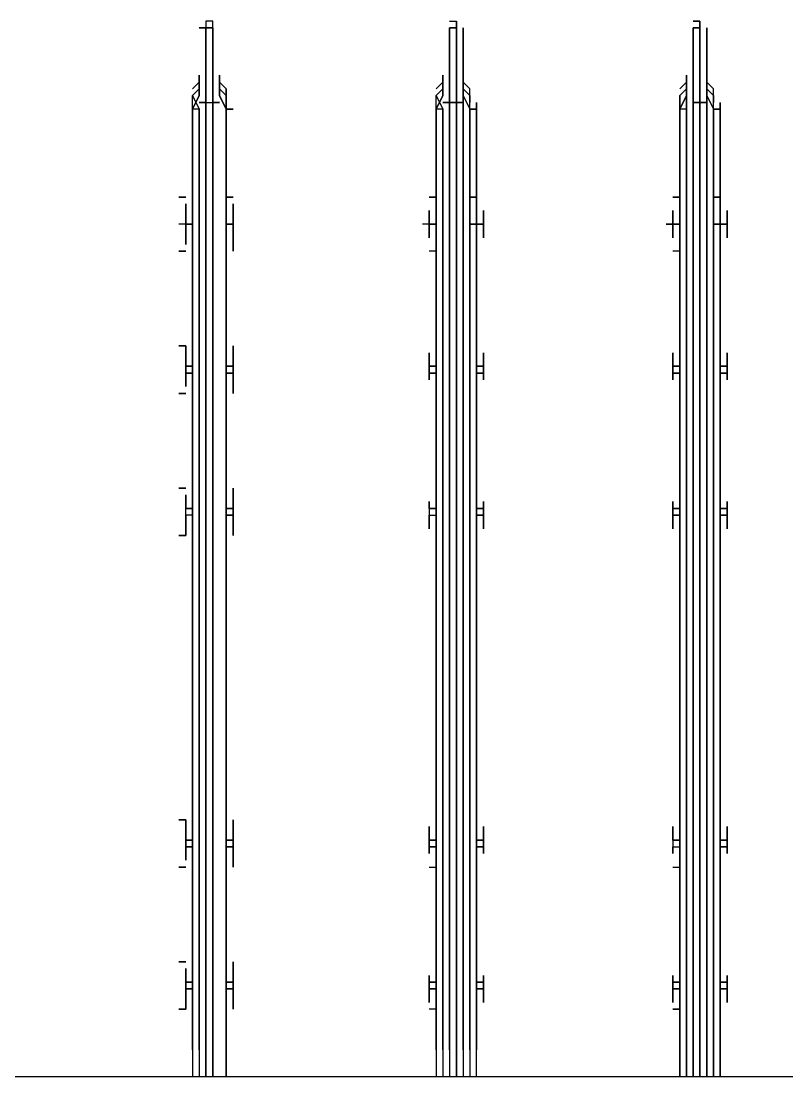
# Model space of a CAD drawing. Header units: metres. Extents: x 531759 to 532310, y 2675082 to 2675319.
# Drawn here: x 532026.7465 to 532026.903, y 2675225.2431 to 2675225.4589 of the extents above; entities that cross this region are included whole.
import ezdxf

# ---------------------------------------------------------------- set-up
doc = ezdxf.new("R2010")
doc.units = ezdxf.units.M
doc.header["$MEASUREMENT"] = 0
doc.layers.add('IDT', color=7, linetype='Continuous')

# ---------------------------------------------------------------- blocks, each defined once
blk = doc.blocks.new('IDT')
at = {"layer": 'IDT', "color": 0, "lineweight": 25}
for p, q in [((13.87591, 10.01575), (14.34065, 10.01575)), ((14.04189, 9.81796), (14.04189, 10.01575)), ((14.04189, 10.01575), (14.04189, 9.81796)), ((14.04189, 9.81796), (14.04189, 10.01575)), ((14.04327, 10.01575), (14.04327, 9.81796)), ((14.04327, 9.81796), (14.04327, 10.01575)), ((14.04327, 10.01575), (14.04327, 9.81796)), ((14.04465, 9.81658), (14.04465, 10.01575)), ((14.04465, 10.01575), (14.04465, 9.81658)), ((14.04465, 9.81658), (14.04465, 10.01575)), ((14.04604, 10.01575), (14.04604, 9.81658)), ((14.04604, 9.81658), (14.04604, 10.01575)), ((14.04604, 10.01575), (14.04604, 9.81658)), ((14.04604, 9.81658), (14.04604, 10.01575)), ((14.04604, 10.01575), (14.04604, 9.81658)), ((14.04604, 9.81658), (14.04604, 10.01575)), ((14.04742, 10.01575), (14.04742, 9.81658)), ((14.04742, 9.81658), (14.04742, 10.01575)), ((14.04742, 10.01575), (14.04742, 9.81658)), ((14.0488, 9.81796), (14.0488, 10.01575)), ((14.0488, 10.01575), (14.0488, 9.81796)), ((14.0488, 9.81796), (14.0488, 10.01575)), ((14.05018, 10.01575), (14.05018, 9.81796)), ((14.05018, 9.81796), (14.05018, 10.01575)), ((14.05018, 10.01575), (14.05018, 9.81796)), ((14.09168, 10.01575), (14.09168, 9.81796)), ((14.09306, 9.81796), (14.09306, 10.01575)), ((14.09445, 9.81658), (14.09445, 10.01575)), ((14.09583, 9.81658), (14.09583, 10.01575)), ((14.09583, 10.01575), (14.09583, 9.81658)), ((14.09721, 9.81658), (14.09721, 10.01575)), ((14.0986, 9.81796), (14.0986, 10.01575)), ((14.09998, 9.81796), (14.09998, 10.01575)), ((14.14286, 9.81796), (14.14286, 10.01575)), ((14.14286, 10.01575), (14.14286, 9.81796)), ((14.14562, 9.81658), (14.14562, 10.01575)), ((14.14562, 10.01575), (14.14562, 9.81658)), ((14.14701, 9.81658), (14.14701, 10.01575)), ((14.14701, 10.01575), (14.14701, 9.81658)), ((14.14839, 9.81796), (14.14839, 10.01575)), ((14.14977, 9.81796), (14.14977, 10.01575)), ((14.04189, 9.81796), (14.04189, 10.01022)), ((14.04327, 10.01022), (14.04327, 9.81796)), ((14.04465, 9.81658), (14.04465, 10.01022)), ((14.04604, 10.01022), (14.04604, 9.81658)), ((14.04604, 9.81658), (14.04604, 10.01022)), ((14.04742, 10.01022), (14.04742, 9.81658)), ((14.0488, 10.01022), (14.0488, 9.81796)), ((14.05018, 9.81796), (14.05018, 10.01022)), ((14.09168, 9.81796), (14.09168, 10.01022)), ((14.09306, 10.01022), (14.09306, 9.81796)), ((14.09445, 10.01022), (14.09445, 9.81658)), ((14.09583, 9.81658), (14.09583, 10.01022)), ((14.09583, 10.01022), (14.09583, 9.81658)), ((14.09721, 10.01022), (14.09721, 9.81658)), ((14.0986, 10.01022), (14.0986, 9.81796)), ((14.09998, 10.01022), (14.09998, 9.81796)), ((14.14286, 9.81796), (14.14286, 10.01022)), ((14.14286, 10.01022), (14.14286, 9.81796)), ((14.14562, 9.81658), (14.14562, 10.01022)), ((14.14562, 10.01022), (14.14562, 9.81658)), ((14.14701, 9.81658), (14.14701, 10.01022)), ((14.14701, 10.01022), (14.14701, 9.81658)), ((14.14839, 10.01022), (14.14839, 9.81796)), ((14.14977, 10.01022), (14.14977, 9.81796)), ((14.04189, 9.99777), (14.04189, 10.00192)), ((14.04189, 10.00192), (14.04189, 10.00054)), ((14.04189, 10.00054), (14.04189, 10.00192)), ((14.04189, 10.00192), (14.04189, 9.99777)), ((14.04189, 9.99639), (14.04189, 10.00192)), ((14.04189, 10.00192), (14.04189, 9.99777)), ((14.04189, 10.00054), (14.04189, 10.00192)), ((14.04189, 10.00192), (14.04189, 10.00054)), ((14.05018, 10.00192), (14.05018, 10.00054)), ((14.05018, 10.00054), (14.05018, 10.00192)), ((14.05018, 10.00192), (14.05018, 10.00054)), ((14.05018, 10.00054), (14.05018, 10.00192)), ((14.05018, 10.00192), (14.05018, 9.99777)), ((14.05018, 9.99777), (14.05018, 10.00192)), ((14.05018, 10.00192), (14.05157, 10.00192)), ((14.05157, 10.00192), (14.05018, 10.00192)), ((14.05018, 10.00192), (14.05018, 9.99777)), ((14.05018, 9.99639), (14.05018, 10.00192)), ((14.09168, 10.00054), (14.09168, 10.00192)), ((14.09168, 10.00192), (14.09168, 10.00054)), ((14.09168, 9.99777), (14.09168, 10.00192)), ((14.09168, 10.00192), (14.09168, 9.99639)), ((14.09998, 9.99777), (14.09998, 10.00192)), ((14.09998, 10.00192), (14.09998, 10.00054)), ((14.09998, 10.00054), (14.09998, 10.00192)), ((14.09998, 10.00192), (14.09998, 9.99777)), ((14.09998, 10.00192), (14.10136, 10.00192)), ((14.14147, 9.99777), (14.14147, 10.00192)), ((14.14147, 10.00192), (14.14147, 10.00054)), ((14.14147, 9.99777), (14.14147, 10.00192)), ((14.14147, 10.00192), (14.14147, 10.00054)), ((14.14977, 9.99777), (14.14977, 10.00192)), ((14.14977, 10.00192), (14.14977, 9.99777)), ((14.15115, 10.00054), (14.15115, 10.00192)), ((14.15115, 10.00192), (14.15254, 10.00192)), ((14.15254, 10.00192), (14.15115, 10.00192)), ((14.15115, 10.00192), (14.15115, 10.00054)), ((14.0405, 9.99777), (14.0405, 10.00054)), ((14.0405, 10.00054), (14.0405, 9.99777)), ((14.0405, 9.99777), (14.0405, 10.00054)), ((14.0405, 10.00054), (14.0405, 9.99777)), ((14.05157, 10.00054), (14.05157, 9.99777)), ((14.05157, 9.99777), (14.05157, 10.00054)), ((14.05157, 9.99777), (14.05157, 10.00054)), ((14.05157, 10.00054), (14.05157, 9.99777)), ((14.0903, 9.99777), (14.0903, 10.00054)), ((14.0903, 10.00054), (14.0903, 9.99777)), ((14.10136, 10.00054), (14.10136, 9.99777)), ((14.10136, 9.99777), (14.10136, 10.00054)), ((14.14147, 10.00054), (14.14147, 9.99777)), ((14.14147, 10.00054), (14.14147, 9.99777)), ((14.15115, 10.00054), (14.15115, 9.99777)), ((14.15115, 9.99777), (14.15115, 10.00054)), ((14.0405, 9.99639), (14.0405, 9.99777)), ((14.0405, 9.99777), (14.04189, 9.99777)), ((14.04189, 9.99777), (14.0405, 9.99777)), ((14.0405, 9.99777), (14.0405, 9.99639)), ((14.0405, 9.99639), (14.0405, 9.99777)), ((14.0405, 9.99777), (14.04189, 9.99777)), ((14.04189, 9.99777), (14.0405, 9.99777)), ((14.0405, 9.99777), (14.0405, 9.99639)), ((14.04189, 9.99777), (14.04189, 9.99639)), ((14.04189, 9.99639), (14.04189, 9.99777)), ((14.04189, 9.99777), (14.04189, 9.99639)), ((14.05018, 9.99639), (14.05018, 9.99777)), ((14.05018, 9.99777), (14.05018, 9.99639)), ((14.05018, 9.99639), (14.05018, 9.99777)), ((14.05018, 9.99777), (14.05157, 9.99777)), ((14.05018, 9.99777), (14.05157, 9.99777)), ((14.05157, 9.99777), (14.05018, 9.99777)), ((14.05018, 9.99777), (14.05157, 9.99777)), ((14.05157, 9.99777), (14.05157, 9.99639)), ((14.05157, 9.99777), (14.05157, 9.99639)), ((14.05157, 9.99639), (14.05157, 9.99777)), ((14.05157, 9.99777), (14.05157, 9.99639)), ((14.09168, 9.99777), (14.0903, 9.99777)), ((14.0903, 9.99777), (14.0903, 9.99639)), ((14.0903, 9.99639), (14.0903, 9.99777)), ((14.0903, 9.99777), (14.09168, 9.99777)), ((14.09168, 9.99639), (14.09168, 9.99777)), ((14.09998, 9.99777), (14.09998, 9.99639)), ((14.09998, 9.99639), (14.09998, 9.99777)), ((14.09998, 9.99777), (14.10136, 9.99777)), ((14.10136, 9.99777), (14.09998, 9.99777)), ((14.10136, 9.99777), (14.10136, 9.99639)), ((14.10136, 9.99639), (14.10136, 9.99777)), ((14.14147, 9.99777), (14.14147, 9.99639)), ((14.14147, 9.99639), (14.14147, 9.99777)), ((14.14147, 9.99777), (14.14286, 9.99777)), ((14.14147, 9.99777), (14.14147, 9.99639)), ((14.14147, 9.99639), (14.14147, 9.99777)), ((14.14147, 9.99777), (14.14286, 9.99777)), ((14.14286, 9.99777), (14.14147, 9.99777)), ((14.15115, 9.99777), (14.14977, 9.99777)), ((14.14977, 9.99777), (14.14977, 9.99639)), ((14.14977, 9.99639), (14.14977, 9.99777)), ((14.14977, 9.99777), (14.15115, 9.99777)), ((14.15115, 9.99639), (14.15115, 9.99777)), ((14.15115, 9.99777), (14.15115, 9.99639)), ((14.04189, 9.99639), (14.0405, 9.99639)), ((14.0405, 9.99639), (14.0405, 9.99501)), ((14.0405, 9.99501), (14.0405, 9.99639)), ((14.0405, 9.99639), (14.04189, 9.99639)), ((14.04189, 9.99639), (14.0405, 9.99639)), ((14.0405, 9.99639), (14.0405, 9.99501)), ((14.0405, 9.99501), (14.0405, 9.99639)), ((14.0405, 9.99639), (14.04189, 9.99639)), ((14.04189, 9.99639), (14.04189, 9.99224)), ((14.04189, 9.99224), (14.04189, 9.99639)), ((14.04189, 9.99639), (14.04189, 9.99224)), ((14.04189, 9.99224), (14.04189, 9.99639)), ((14.04189, 9.99362), (14.04189, 9.99501)), ((14.04189, 9.99501), (14.04189, 9.99362)), ((14.04189, 9.99362), (14.04189, 9.99501)), ((14.04189, 9.99501), (14.04189, 9.99362)), ((14.05018, 9.99639), (14.05157, 9.99639)), ((14.05157, 9.99639), (14.05018, 9.99639)), ((14.05157, 9.99639), (14.05018, 9.99639)), ((14.05018, 9.99639), (14.05157, 9.99639)), ((14.05157, 9.99639), (14.05018, 9.99639)), ((14.05018, 9.99639), (14.05157, 9.99639)), ((14.05157, 9.99639), (14.05018, 9.99639)), ((14.05018, 9.99639), (14.05018, 9.99224)), ((14.05018, 9.99224), (14.05018, 9.99639)), ((14.05018, 9.99639), (14.05018, 9.99224)), ((14.05018, 9.99224), (14.05018, 9.99639)), ((14.05018, 9.99501), (14.05018, 9.99362)), ((14.05018, 9.99362), (14.05018, 9.99501)), ((14.05018, 9.99501), (14.05018, 9.99362)), ((14.05018, 9.99362), (14.05018, 9.99501)), ((14.05157, 9.99639), (14.05157, 9.99501)), ((14.05157, 9.99501), (14.05157, 9.99639)), ((14.05157, 9.99639), (14.05157, 9.99501)), ((14.05157, 9.99501), (14.05157, 9.99639)), ((14.09168, 9.99639), (14.0903, 9.99639)), ((14.0903, 9.99639), (14.0903, 9.99501)), ((14.0903, 9.99501), (14.0903, 9.99639)), ((14.0903, 9.99639), (14.09168, 9.99639)), ((14.09168, 9.99639), (14.09168, 9.99224)), ((14.09168, 9.99224), (14.09168, 9.99639)), ((14.09168, 9.99362), (14.09168, 9.99501)), ((14.09168, 9.99501), (14.09168, 9.99362)), ((14.09998, 9.99639), (14.09998, 9.99224)), ((14.09998, 9.99224), (14.09998, 9.99639)), ((14.10136, 9.99639), (14.09998, 9.99639)), ((14.09998, 9.99639), (14.10136, 9.99639)), ((14.09998, 9.99639), (14.10136, 9.99639)), ((14.09998, 9.99501), (14.09998, 9.99362)), ((14.09998, 9.99362), (14.09998, 9.99501)), ((14.10136, 9.99639), (14.10136, 9.99501)), ((14.10136, 9.99501), (14.10136, 9.99639)), ((14.14286, 9.99639), (14.14147, 9.99639)), ((14.14147, 9.99639), (14.14147, 9.99224)), ((14.14147, 9.99224), (14.14147, 9.99639)), ((14.14147, 9.99639), (14.14286, 9.99639)), ((14.14147, 9.99639), (14.14147, 9.99501)), ((14.14147, 9.99501), (14.14147, 9.99639)), ((14.14147, 9.99501), (14.14147, 9.99362)), ((14.14147, 9.99362), (14.14147, 9.99501)), ((14.15115, 9.99639), (14.14977, 9.99639)), ((14.14977, 9.99639), (14.15115, 9.99639)), ((14.14977, 9.99639), (14.14977, 9.99224)), ((14.14977, 9.99224), (14.14977, 9.99639)), ((14.14977, 9.99639), (14.15115, 9.99639)), ((14.15115, 9.99639), (14.15115, 9.99501)), ((14.15115, 9.99501), (14.15115, 9.99639)), ((14.15115, 9.99501), (14.15115, 9.99362)), ((14.15115, 9.99362), (14.15115, 9.99501)), ((14.15254, 9.99224), (14.15115, 9.99224)), ((14.15115, 9.99224), (14.15254, 9.99224)), ((14.04189, 9.96873), (14.04189, 9.97288)), ((14.04189, 9.97288), (14.04189, 9.96873)), ((14.04189, 9.96873), (14.04189, 9.97288)), ((14.04189, 9.97288), (14.04189, 9.96873)), ((14.04189, 9.97011), (14.04189, 9.97149)), ((14.04189, 9.97149), (14.04189, 9.97011)), ((14.04189, 9.97011), (14.04189, 9.97149)), ((14.04189, 9.97149), (14.04189, 9.97011)), ((14.05157, 9.97288), (14.05018, 9.97288)), ((14.05018, 9.97288), (14.05018, 9.96873)), ((14.05018, 9.96873), (14.05018, 9.97288)), ((14.05018, 9.97288), (14.05018, 9.96873)), ((14.05018, 9.96873), (14.05018, 9.97288)), ((14.05018, 9.97149), (14.05018, 9.97011)), ((14.05018, 9.97011), (14.05018, 9.97149)), ((14.05018, 9.97149), (14.05018, 9.97011)), ((14.05018, 9.97011), (14.05018, 9.97149)), ((14.09168, 9.97288), (14.09168, 9.96873)), ((14.09168, 9.96873), (14.09168, 9.97288)), ((14.09168, 9.97011), (14.09168, 9.97149)), ((14.09168, 9.97149), (14.09168, 9.97011)), ((14.10136, 9.97288), (14.09998, 9.97288)), ((14.09998, 9.97288), (14.09998, 9.96873)), ((14.09998, 9.96873), (14.09998, 9.97288)), ((14.09998, 9.97149), (14.09998, 9.97011)), ((14.09998, 9.97011), (14.09998, 9.97149)), ((14.14147, 9.97288), (14.14147, 9.96873)), ((14.14147, 9.96873), (14.14147, 9.97288)), ((14.14147, 9.97011), (14.14147, 9.97149)), ((14.14147, 9.97149), (14.14147, 9.97011)), ((14.14977, 9.96873), (14.14977, 9.97288)), ((14.14977, 9.97288), (14.14977, 9.96873)), ((14.15254, 9.97288), (14.15115, 9.97288)), ((14.15115, 9.97288), (14.15254, 9.97288)), ((14.15115, 9.97011), (14.15115, 9.97149)), ((14.15115, 9.97149), (14.15115, 9.97011)), ((14.0405, 9.97011), (14.0405, 9.96873)), ((14.0405, 9.96873), (14.0405, 9.97011)), ((14.0405, 9.97011), (14.0405, 9.96873)), ((14.0405, 9.96873), (14.0405, 9.97011)), ((14.04189, 9.96873), (14.0405, 9.96873)), ((14.0405, 9.96873), (14.0405, 9.96734)), ((14.0405, 9.96734), (14.0405, 9.96873)), ((14.0405, 9.96873), (14.04189, 9.96873)), ((14.04189, 9.96873), (14.0405, 9.96873)), ((14.0405, 9.96873), (14.0405, 9.96734)), ((14.0405, 9.96734), (14.0405, 9.96873)), ((14.0405, 9.96873), (14.04189, 9.96873)), ((14.04189, 9.96734), (14.04189, 9.96873)), ((14.04189, 9.96873), (14.04189, 9.96734)), ((14.04189, 9.96873), (14.04189, 9.96734)), ((14.04189, 9.96734), (14.04189, 9.96873)), ((14.05018, 9.96873), (14.05018, 9.96734)), ((14.05157, 9.96873), (14.05018, 9.96873)), ((14.05018, 9.96873), (14.05018, 9.96734)), ((14.05157, 9.96873), (14.05018, 9.96873)), ((14.05018, 9.96873), (14.05018, 9.96734)), ((14.05157, 9.96873), (14.05018, 9.96873)), ((14.05157, 9.96873), (14.05018, 9.96873)), ((14.05018, 9.96873), (14.05018, 9.96734)), ((14.05157, 9.97011), (14.05157, 9.96873)), ((14.05157, 9.96873), (14.05157, 9.97011)), ((14.05157, 9.97011), (14.05157, 9.96873)), ((14.05157, 9.96873), (14.05157, 9.97011)), ((14.05157, 9.96734), (14.05157, 9.96873)), ((14.05157, 9.96734), (14.05157, 9.96873)), ((14.05157, 9.96734), (14.05157, 9.96873)), ((14.05157, 9.96734), (14.05157, 9.96873)), ((14.0903, 9.97011), (14.0903, 9.96873)), ((14.0903, 9.96873), (14.0903, 9.97011)), ((14.09168, 9.96873), (14.0903, 9.96873)), ((14.0903, 9.96873), (14.0903, 9.96734)), ((14.0903, 9.96734), (14.0903, 9.96873)), ((14.0903, 9.96873), (14.09168, 9.96873)), ((14.09168, 9.96734), (14.09168, 9.96873)), ((14.09168, 9.96873), (14.09168, 9.96734)), ((14.09998, 9.96873), (14.09998, 9.96734)), ((14.10136, 9.96873), (14.09998, 9.96873)), ((14.09998, 9.96734), (14.09998, 9.96873)), ((14.09998, 9.96873), (14.10136, 9.96873)), ((14.10136, 9.97011), (14.10136, 9.96873)), ((14.10136, 9.96873), (14.10136, 9.97011)), ((14.10136, 9.96734), (14.10136, 9.96873)), ((14.10136, 9.96873), (14.10136, 9.96734)), ((14.14147, 9.97011), (14.14147, 9.96873)), ((14.14147, 9.96734), (14.14147, 9.97011)), ((14.14147, 9.96873), (14.14147, 9.96734)), ((14.14147, 9.96873), (14.14147, 9.96734)), ((14.14147, 9.96734), (14.14147, 9.96873)), ((14.14147, 9.96873), (14.14286, 9.96873)), ((14.14286, 9.96873), (14.14147, 9.96873)), ((14.14977, 9.96734), (14.14977, 9.96873)), ((14.14977, 9.96873), (14.14977, 9.96734)), ((14.15115, 9.96873), (14.14977, 9.96873)), ((14.14977, 9.96873), (14.15115, 9.96873)), ((14.15115, 9.97011), (14.15115, 9.96873)), ((14.15115, 9.96873), (14.15115, 9.97011)), ((14.15115, 9.96734), (14.15115, 9.96873)), ((14.15115, 9.96873), (14.15115, 9.96734)), ((14.04189, 9.96734), (14.0405, 9.96734)), ((14.0405, 9.96734), (14.0405, 9.96458)), ((14.0405, 9.96458), (14.0405, 9.96734)), ((14.0405, 9.96734), (14.04189, 9.96734)), ((14.04189, 9.96734), (14.0405, 9.96734)), ((14.0405, 9.96734), (14.0405, 9.96458)), ((14.0405, 9.96458), (14.0405, 9.96734)), ((14.0405, 9.96734), (14.04189, 9.96734)), ((14.04189, 9.96319), (14.04189, 9.96734)), ((14.04189, 9.96734), (14.04189, 9.96319)), ((14.04189, 9.96734), (14.04189, 9.96319)), ((14.04189, 9.96319), (14.04189, 9.96734)), ((14.05018, 9.96319), (14.05018, 9.96734)), ((14.05018, 9.96734), (14.05157, 9.96734)), ((14.05157, 9.96734), (14.05018, 9.96734)), ((14.05018, 9.96734), (14.05018, 9.96319)), ((14.05018, 9.96734), (14.05157, 9.96734)), ((14.05018, 9.96734), (14.05157, 9.96734)), ((14.05018, 9.96734), (14.05018, 9.96319)), ((14.05018, 9.96319), (14.05018, 9.96734)), ((14.05018, 9.96734), (14.05157, 9.96734)), ((14.05018, 9.96734), (14.05157, 9.96734)), ((14.05157, 9.96734), (14.05018, 9.96734)), ((14.05157, 9.96734), (14.05157, 9.96458)), ((14.05157, 9.96458), (14.05157, 9.96734)), ((14.05157, 9.96734), (14.05157, 9.96458)), ((14.05157, 9.96458), (14.05157, 9.96734)), ((14.09168, 9.96734), (14.0903, 9.96734)), ((14.0903, 9.96734), (14.0903, 9.96458)), ((14.0903, 9.96458), (14.0903, 9.96734)), ((14.0903, 9.96734), (14.09168, 9.96734)), ((14.09168, 9.96734), (14.09168, 9.96319)), ((14.09168, 9.96319), (14.09168, 9.96734)), ((14.09998, 9.96319), (14.09998, 9.96734)), ((14.09998, 9.96734), (14.10136, 9.96734)), ((14.10136, 9.96734), (14.09998, 9.96734)), ((14.09998, 9.96734), (14.09998, 9.96319)), ((14.09998, 9.96734), (14.10136, 9.96734)), ((14.10136, 9.96734), (14.10136, 9.96458)), ((14.10136, 9.96458), (14.10136, 9.96734)), ((14.14147, 9.96734), (14.14147, 9.96458)), ((14.14147, 9.96319), (14.14147, 9.96734)), ((14.14147, 9.96734), (14.14286, 9.96734)), ((14.14286, 9.96734), (14.14147, 9.96734)), ((14.14147, 9.96734), (14.14147, 9.96319)), ((14.14147, 9.96458), (14.14147, 9.96734)), ((14.14977, 9.96734), (14.15115, 9.96734)), ((14.15115, 9.96734), (14.14977, 9.96734)), ((14.14977, 9.96734), (14.14977, 9.96319)), ((14.14977, 9.96319), (14.14977, 9.96734)), ((14.14977, 9.96734), (14.15115, 9.96734)), ((14.15115, 9.96734), (14.15115, 9.96458)), ((14.15115, 9.96458), (14.15115, 9.96734)), ((14.04189, 9.96319), (14.04189, 9.96458)), ((14.04189, 9.96458), (14.04189, 9.96319)), ((14.04189, 9.96319), (14.04189, 9.96458)), ((14.04189, 9.96458), (14.04189, 9.96319)), ((14.05018, 9.96319), (14.05018, 9.96458)), ((14.05018, 9.96458), (14.05018, 9.96319)), ((14.05018, 9.96458), (14.05018, 9.96319)), ((14.05018, 9.96319), (14.05018, 9.96458)), ((14.09168, 9.96319), (14.09168, 9.96458)), ((14.09168, 9.96458), (14.09168, 9.96319)), ((14.09998, 9.96319), (14.09998, 9.96458)), ((14.09998, 9.96458), (14.09998, 9.96319)), ((14.14147, 9.96458), (14.14147, 9.96319)), ((14.14147, 9.96319), (14.14147, 9.96458)), ((14.15115, 9.96458), (14.15115, 9.96319)), ((14.15115, 9.96319), (14.15115, 9.96458)), ((14.15115, 9.96319), (14.15254, 9.96319)), ((14.15254, 9.96319), (14.15115, 9.96319)), ((14.04189, 9.9051), (14.04189, 9.90095)), ((14.04189, 9.89957), (14.04189, 9.9051)), ((14.04189, 9.9051), (14.04189, 9.90095)), ((14.04189, 9.90095), (14.04189, 9.9051)), ((14.04189, 9.9051), (14.04189, 9.90372)), ((14.04189, 9.90372), (14.04189, 9.9051)), ((14.04189, 9.9051), (14.04189, 9.90372)), ((14.04189, 9.90372), (14.04189, 9.9051)), ((14.05018, 9.9051), (14.05018, 9.90372)), ((14.05018, 9.90372), (14.05018, 9.9051)), ((14.05018, 9.9051), (14.05018, 9.90095)), ((14.05018, 9.90095), (14.05018, 9.9051)), ((14.05018, 9.89957), (14.05018, 9.9051)), ((14.05018, 9.9051), (14.05018, 9.90372)), ((14.05018, 9.90372), (14.05018, 9.9051)), ((14.05018, 9.9051), (14.05018, 9.90095)), ((14.09168, 9.90372), (14.09168, 9.9051)), ((14.09168, 9.9051), (14.09168, 9.90372)), ((14.09168, 9.90095), (14.09168, 9.9051)), ((14.09168, 9.9051), (14.09168, 9.90095)), ((14.09998, 9.9051), (14.09998, 9.90372)), ((14.09998, 9.90372), (14.09998, 9.9051)), ((14.09998, 9.90095), (14.09998, 9.9051)), ((14.09998, 9.9051), (14.09998, 9.89957)), ((14.14147, 9.90095), (14.14147, 9.9051)), ((14.14147, 9.9051), (14.14147, 9.90095)), ((14.14147, 9.90372), (14.14147, 9.9051)), ((14.14147, 9.9051), (14.14147, 9.90372)), ((14.14977, 9.89957), (14.14977, 9.9051)), ((14.14977, 9.9051), (14.14977, 9.90095)), ((14.15115, 9.90372), (14.15115, 9.9051)), ((14.15115, 9.9051), (14.15254, 9.9051)), ((14.15254, 9.9051), (14.15115, 9.9051)), ((14.15115, 9.9051), (14.15115, 9.90372)), ((14.0405, 9.90372), (14.0405, 9.90095)), ((14.0405, 9.90095), (14.0405, 9.90372)), ((14.0405, 9.90372), (14.0405, 9.90095)), ((14.0405, 9.90095), (14.0405, 9.90372)), ((14.05157, 9.90095), (14.05157, 9.90372)), ((14.05157, 9.90372), (14.05157, 9.90095)), ((14.05157, 9.90095), (14.05157, 9.90372)), ((14.05157, 9.90372), (14.05157, 9.90095)), ((14.0903, 9.90372), (14.0903, 9.90095)), ((14.0903, 9.90095), (14.0903, 9.90372)), ((14.10136, 9.90095), (14.10136, 9.90372)), ((14.10136, 9.90372), (14.10136, 9.90095)), ((14.14147, 9.90095), (14.14147, 9.90372)), ((14.14147, 9.90372), (14.14147, 9.89957)), ((14.15115, 9.90095), (14.15115, 9.90372)), ((14.15115, 9.90372), (14.15115, 9.90095)), ((14.04189, 9.90095), (14.0405, 9.90095)), ((14.0405, 9.90095), (14.0405, 9.89957)), ((14.0405, 9.89957), (14.0405, 9.90095)), ((14.0405, 9.90095), (14.04189, 9.90095)), ((14.0405, 9.89957), (14.0405, 9.90095)), ((14.0405, 9.90095), (14.04189, 9.90095)), ((14.0405, 9.89957), (14.0405, 9.90095)), ((14.0405, 9.90095), (14.04189, 9.90095)), ((14.04189, 9.90095), (14.04189, 9.89957)), ((14.04189, 9.90095), (14.04189, 9.89542)), ((14.04189, 9.89542), (14.04189, 9.90095)), ((14.05018, 9.90095), (14.05018, 9.89957)), ((14.05018, 9.89957), (14.05018, 9.90095)), ((14.05018, 9.90095), (14.05157, 9.90095)), ((14.05018, 9.90095), (14.05018, 9.89957)), ((14.05157, 9.90095), (14.05018, 9.90095)), ((14.05018, 9.90095), (14.05157, 9.90095)), ((14.05157, 9.90095), (14.05018, 9.90095)), ((14.05157, 9.90095), (14.05157, 9.89957)), ((14.05157, 9.89957), (14.05157, 9.90095)), ((14.05157, 9.90095), (14.05157, 9.89957)), ((14.05157, 9.89957), (14.05157, 9.90095)), ((14.09168, 9.90095), (14.0903, 9.90095)), ((14.0903, 9.90095), (14.0903, 9.89957)), ((14.0903, 9.89957), (14.0903, 9.90095)), ((14.0903, 9.90095), (14.09168, 9.90095)), ((14.09168, 9.89957), (14.09168, 9.90095)), ((14.09168, 9.90095), (14.09168, 9.89542)), ((14.10136, 9.90095), (14.09998, 9.90095)), ((14.09998, 9.90095), (14.09998, 9.89957)), ((14.10136, 9.90095), (14.09998, 9.90095)), ((14.10136, 9.89957), (14.10136, 9.90095)), ((14.10136, 9.89957), (14.10136, 9.90095)), ((14.14147, 9.89957), (14.14147, 9.90095)), ((14.14147, 9.90095), (14.14286, 9.90095)), ((14.14286, 9.90095), (14.14147, 9.90095)), ((14.14147, 9.90095), (14.14147, 9.89957)), ((14.14147, 9.89957), (14.14147, 9.90095)), ((14.14977, 9.90095), (14.15115, 9.90095)), ((14.14977, 9.90095), (14.15115, 9.90095)), ((14.14977, 9.89957), (14.14977, 9.90095)), ((14.15115, 9.90095), (14.15115, 9.89957)), ((14.15115, 9.90095), (14.15115, 9.89957)), ((14.04189, 9.89957), (14.0405, 9.89957)), ((14.0405, 9.89957), (14.0405, 9.89819)), ((14.0405, 9.89819), (14.0405, 9.89957)), ((14.0405, 9.89957), (14.04189, 9.89957)), ((14.04189, 9.89957), (14.0405, 9.89957)), ((14.0405, 9.89957), (14.0405, 9.89819)), ((14.0405, 9.89819), (14.0405, 9.89957)), ((14.0405, 9.89957), (14.04189, 9.89957)), ((14.04189, 9.89957), (14.04189, 9.89542)), ((14.04189, 9.89542), (14.04189, 9.89957)), ((14.04189, 9.8968), (14.04189, 9.89819)), ((14.04189, 9.89819), (14.04189, 9.8968)), ((14.04189, 9.8968), (14.04189, 9.89819)), ((14.04189, 9.89819), (14.04189, 9.8968)), ((14.05018, 9.89957), (14.05157, 9.89957)), ((14.05157, 9.89957), (14.05018, 9.89957)), ((14.05018, 9.89957), (14.05018, 9.89542)), ((14.05018, 9.89542), (14.05018, 9.89957)), ((14.05018, 9.89957), (14.05018, 9.89542)), ((14.05018, 9.89542), (14.05018, 9.89957)), ((14.05157, 9.89957), (14.05018, 9.89957)), ((14.05157, 9.89957), (14.05018, 9.89957)), ((14.05018, 9.89957), (14.05157, 9.89957)), ((14.05157, 9.89957), (14.05018, 9.89957)), ((14.05018, 9.89957), (14.05157, 9.89957)), ((14.05018, 9.89819), (14.05018, 9.8968)), ((14.05018, 9.8968), (14.05018, 9.89819)), ((14.05018, 9.89819), (14.05018, 9.8968)), ((14.05018, 9.8968), (14.05018, 9.89819)), ((14.05157, 9.89957), (14.05157, 9.89819)), ((14.05157, 9.89819), (14.05157, 9.89957)), ((14.05157, 9.89957), (14.05157, 9.89819)), ((14.05157, 9.89819), (14.05157, 9.89957)), ((14.09168, 9.89957), (14.0903, 9.89957)), ((14.0903, 9.89957), (14.0903, 9.89819)), ((14.0903, 9.89819), (14.0903, 9.89957)), ((14.0903, 9.89957), (14.09168, 9.89957)), ((14.09168, 9.89542), (14.09168, 9.89957)), ((14.09168, 9.8968), (14.09168, 9.89819)), ((14.09168, 9.89819), (14.09168, 9.8968)), ((14.10136, 9.89957), (14.09998, 9.89957)), ((14.09998, 9.89957), (14.09998, 9.89542)), ((14.09998, 9.89542), (14.09998, 9.89957)), ((14.09998, 9.89957), (14.10136, 9.89957)), ((14.09998, 9.89957), (14.10136, 9.89957)), ((14.09998, 9.89957), (14.10136, 9.89957)), ((14.09998, 9.89819), (14.09998, 9.8968)), ((14.09998, 9.8968), (14.09998, 9.89819)), ((14.10136, 9.89957), (14.10136, 9.89819)), ((14.10136, 9.89819), (14.10136, 9.89957)), ((14.14286, 9.89957), (14.14147, 9.89957)), ((14.14147, 9.89957), (14.14147, 9.89542)), ((14.14147, 9.89542), (14.14147, 9.89957)), ((14.14147, 9.89957), (14.14286, 9.89957)), ((14.14147, 9.89957), (14.14147, 9.89819)), ((14.14147, 9.89819), (14.14147, 9.89957)), ((14.14147, 9.89819), (14.14147, 9.8968)), ((14.14147, 9.8968), (14.14147, 9.89819)), ((14.15115, 9.89957), (14.14977, 9.89957)), ((14.14977, 9.89957), (14.14977, 9.89542)), ((14.14977, 9.89542), (14.14977, 9.89957)), ((14.14977, 9.89957), (14.15115, 9.89957)), ((14.15115, 9.89957), (14.14977, 9.89957)), ((14.15115, 9.89957), (14.14977, 9.89957)), ((14.15115, 9.89819), (14.15115, 9.89957)), ((14.15115, 9.89957), (14.15115, 9.89819)), ((14.15115, 9.89819), (14.15115, 9.8968)), ((14.15115, 9.8968), (14.15115, 9.89819)), ((14.15254, 9.89542), (14.15115, 9.89542)), ((14.15115, 9.89542), (14.15254, 9.89542)), ((14.04189, 9.87052), (14.04189, 9.87606)), ((14.04189, 9.87191), (14.04189, 9.87606)), ((14.04189, 9.87191), (14.04189, 9.87606)), ((14.04189, 9.87191), (14.04189, 9.87606)), ((14.05018, 9.87191), (14.05018, 9.87606)), ((14.05018, 9.87606), (14.05018, 9.87052)), ((14.05018, 9.87606), (14.05018, 9.87191)), ((14.05018, 9.87191), (14.05018, 9.87606)), ((14.09168, 9.87606), (14.09168, 9.87191)), ((14.09168, 9.87052), (14.09168, 9.87606)), ((14.09998, 9.87191), (14.09998, 9.87606)), ((14.09998, 9.87606), (14.09998, 9.87052)), ((14.14147, 9.87191), (14.14147, 9.87606)), ((14.14147, 9.87606), (14.14147, 9.87191)), ((14.14977, 9.87052), (14.14977, 9.87606)), ((14.14977, 9.87606), (14.14977, 9.87191)), ((14.15254, 9.87606), (14.15115, 9.87606)), ((14.15115, 9.87606), (14.15254, 9.87606)), ((14.04189, 9.87329), (14.04189, 9.87467)), ((14.04189, 9.87467), (14.04189, 9.87329)), ((14.04189, 9.87329), (14.04189, 9.87467)), ((14.04189, 9.87467), (14.04189, 9.87329)), ((14.05018, 9.87467), (14.05018, 9.87329)), ((14.05018, 9.87329), (14.05018, 9.87467)), ((14.05018, 9.87467), (14.05018, 9.87329)), ((14.05018, 9.87329), (14.05018, 9.87467)), ((14.09168, 9.87329), (14.09168, 9.87467)), ((14.09168, 9.87467), (14.09168, 9.87329)), ((14.09998, 9.87467), (14.09998, 9.87329)), ((14.09998, 9.87329), (14.09998, 9.87467)), ((14.14147, 9.87329), (14.14147, 9.87467)), ((14.14147, 9.87467), (14.14147, 9.87329)), ((14.15115, 9.87329), (14.15115, 9.87467)), ((14.15115, 9.87467), (14.15115, 9.87329)), ((14.0405, 9.87191), (14.0405, 9.87329)), ((14.0405, 9.87191), (14.0405, 9.87329)), ((14.0405, 9.87329), (14.0405, 9.87191)), ((14.0405, 9.87191), (14.0405, 9.87329)), ((14.04189, 9.87191), (14.0405, 9.87191)), ((14.0405, 9.87191), (14.04189, 9.87191)), ((14.04189, 9.87191), (14.0405, 9.87191)), ((14.0405, 9.87191), (14.0405, 9.87052)), ((14.0405, 9.87052), (14.0405, 9.87191)), ((14.0405, 9.87191), (14.0405, 9.87052)), ((14.0405, 9.87052), (14.0405, 9.87191)), ((14.04189, 9.87191), (14.0405, 9.87191)), ((14.04189, 9.87191), (14.04189, 9.87052)), ((14.04189, 9.87052), (14.04189, 9.87191)), ((14.04189, 9.87052), (14.04189, 9.87191)), ((14.05018, 9.87052), (14.05018, 9.87191)), ((14.05018, 9.87052), (14.05018, 9.87191)), ((14.05018, 9.87191), (14.05157, 9.87191)), ((14.05157, 9.87191), (14.05018, 9.87191)), ((14.05018, 9.87191), (14.05157, 9.87191)), ((14.05157, 9.87191), (14.05018, 9.87191)), ((14.05018, 9.87191), (14.05018, 9.87052)), ((14.05157, 9.87191), (14.05157, 9.87329)), ((14.05157, 9.87329), (14.05157, 9.87191)), ((14.05157, 9.87191), (14.05157, 9.87329)), ((14.05157, 9.87329), (14.05157, 9.87191)), ((14.05157, 9.87052), (14.05157, 9.87191)), ((14.05157, 9.87191), (14.05157, 9.87052)), ((14.05157, 9.87191), (14.05157, 9.87052)), ((14.05157, 9.87052), (14.05157, 9.87191)), ((14.0903, 9.87191), (14.0903, 9.87329)), ((14.0903, 9.87329), (14.0903, 9.87191)), ((14.09168, 9.87191), (14.0903, 9.87191)), ((14.0903, 9.87191), (14.0903, 9.87052)), ((14.0903, 9.87052), (14.0903, 9.87191)), ((14.0903, 9.87191), (14.09168, 9.87191)), ((14.09168, 9.87191), (14.09168, 9.87052)), ((14.10136, 9.87191), (14.09998, 9.87191)), ((14.09998, 9.87052), (14.09998, 9.87191)), ((14.09998, 9.87191), (14.10136, 9.87191)), ((14.10136, 9.87191), (14.10136, 9.87329)), ((14.10136, 9.87329), (14.10136, 9.87191)), ((14.10136, 9.87052), (14.10136, 9.87191)), ((14.10136, 9.87191), (14.10136, 9.87052)), ((14.14147, 9.87329), (14.14147, 9.87191)), ((14.14147, 9.87191), (14.14147, 9.87329)), ((14.14147, 9.87191), (14.14147, 9.87052)), ((14.14147, 9.87052), (14.14147, 9.87191)), ((14.14147, 9.87191), (14.14286, 9.87191)), ((14.14286, 9.87191), (14.14147, 9.87191)), ((14.14147, 9.87191), (14.14147, 9.87052)), ((14.14147, 9.87052), (14.14147, 9.87191)), ((14.14147, 9.87191), (14.14286, 9.87191)), ((14.14286, 9.87191), (14.14147, 9.87191)), ((14.15115, 9.87191), (14.14977, 9.87191)), ((14.14977, 9.87191), (14.15115, 9.87191)), ((14.14977, 9.87191), (14.14977, 9.87052)), ((14.15115, 9.87191), (14.15115, 9.87329)), ((14.15115, 9.87329), (14.15115, 9.87191)), ((14.15115, 9.87052), (14.15115, 9.87191)), ((14.15115, 9.87191), (14.15115, 9.87052)), ((14.04189, 9.87052), (14.0405, 9.87052)), ((14.0405, 9.87052), (14.0405, 9.86776)), ((14.0405, 9.86776), (14.0405, 9.87052)), ((14.0405, 9.87052), (14.04189, 9.87052)), ((14.04189, 9.87052), (14.0405, 9.87052)), ((14.0405, 9.87052), (14.0405, 9.86776)), ((14.0405, 9.86776), (14.0405, 9.87052)), ((14.0405, 9.87052), (14.04189, 9.87052)), ((14.04189, 9.87052), (14.04189, 9.86637)), ((14.04189, 9.86637), (14.04189, 9.87052)), ((14.04189, 9.86637), (14.04189, 9.87052)), ((14.04189, 9.86637), (14.04189, 9.87052)), ((14.05157, 9.87052), (14.05018, 9.87052)), ((14.05018, 9.87052), (14.05018, 9.86637)), ((14.05018, 9.86637), (14.05018, 9.87052)), ((14.05018, 9.87052), (14.05157, 9.87052)), ((14.05157, 9.87052), (14.05018, 9.87052)), ((14.05157, 9.87052), (14.05018, 9.87052)), ((14.05157, 9.87052), (14.05018, 9.87052)), ((14.05018, 9.87052), (14.05157, 9.87052)), ((14.05018, 9.87052), (14.05018, 9.86637)), ((14.05018, 9.86637), (14.05018, 9.87052)), ((14.05018, 9.87052), (14.05157, 9.87052)), ((14.05157, 9.87052), (14.05157, 9.86776)), ((14.05157, 9.86776), (14.05157, 9.87052)), ((14.05157, 9.87052), (14.05157, 9.86776)), ((14.05157, 9.86776), (14.05157, 9.87052)), ((14.09168, 9.87052), (14.0903, 9.87052)), ((14.0903, 9.87052), (14.0903, 9.86776)), ((14.0903, 9.86776), (14.0903, 9.87052)), ((14.0903, 9.87052), (14.09168, 9.87052)), ((14.09168, 9.87052), (14.09168, 9.86637)), ((14.09168, 9.86637), (14.09168, 9.87052)), ((14.09998, 9.87052), (14.10136, 9.87052)), ((14.10136, 9.87052), (14.09998, 9.87052)), ((14.09998, 9.87052), (14.10136, 9.87052)), ((14.09998, 9.87052), (14.09998, 9.86637)), ((14.09998, 9.86637), (14.09998, 9.87052)), ((14.10136, 9.87052), (14.10136, 9.86776)), ((14.10136, 9.86776), (14.10136, 9.87052)), ((14.14147, 9.86637), (14.14147, 9.87052)), ((14.14147, 9.87052), (14.14286, 9.87052)), ((14.14286, 9.87052), (14.14147, 9.87052)), ((14.14147, 9.87052), (14.14147, 9.86637)), ((14.14147, 9.87052), (14.14147, 9.86776)), ((14.14147, 9.86776), (14.14147, 9.87052)), ((14.15115, 9.87052), (14.14977, 9.87052)), ((14.14977, 9.87052), (14.15115, 9.87052)), ((14.15115, 9.87052), (14.14977, 9.87052)), ((14.14977, 9.87052), (14.14977, 9.86637)), ((14.14977, 9.86637), (14.14977, 9.87052)), ((14.15115, 9.87052), (14.15115, 9.86776)), ((14.15115, 9.86776), (14.15115, 9.87052)), ((14.04189, 9.86637), (14.04189, 9.86776)), ((14.04189, 9.86776), (14.04189, 9.86637)), ((14.04189, 9.86776), (14.04189, 9.86637)), ((14.04189, 9.86776), (14.04189, 9.86637)), ((14.05018, 9.86637), (14.05018, 9.86776)), ((14.05018, 9.86776), (14.05018, 9.86637)), ((14.05018, 9.86637), (14.05018, 9.86776)), ((14.05018, 9.86776), (14.05018, 9.86637)), ((14.09168, 9.86637), (14.09168, 9.86776)), ((14.09168, 9.86776), (14.09168, 9.86637)), ((14.09998, 9.86637), (14.09998, 9.86776)), ((14.09998, 9.86776), (14.09998, 9.86637)), ((14.14147, 9.86637), (14.14147, 9.86776)), ((14.14147, 9.86776), (14.14147, 9.86637)), ((14.15115, 9.86776), (14.15115, 9.86637)), ((14.15115, 9.86637), (14.15115, 9.86776)), ((14.15115, 9.86637), (14.15254, 9.86637)), ((14.15254, 9.86637), (14.15115, 9.86637)), ((14.04189, 9.84148), (14.04189, 9.84701)), ((14.04189, 9.84701), (14.04189, 9.83733)), ((14.04189, 9.83733), (14.04189, 9.84701)), ((14.04189, 9.84701), (14.04189, 9.84148)), ((14.05018, 9.84148), (14.05018, 9.84701)), ((14.05018, 9.84701), (14.05018, 9.84148)), ((14.05018, 9.84148), (14.05018, 9.84701)), ((14.05018, 9.84701), (14.05018, 9.84148)), ((14.05018, 9.84701), (14.05157, 9.84701)), ((14.09168, 9.84148), (14.09168, 9.84701)), ((14.09168, 9.84701), (14.09168, 9.84148)), ((14.09998, 9.84148), (14.09998, 9.84701)), ((14.09998, 9.84701), (14.09998, 9.84148)), ((14.09998, 9.84701), (14.10136, 9.84701)), ((14.14147, 9.84148), (14.14147, 9.84701)), ((14.14147, 9.84701), (14.14147, 9.84148)), ((14.14977, 9.84148), (14.14977, 9.84701)), ((14.14977, 9.84701), (14.14977, 9.84148)), ((14.15254, 9.84701), (14.15115, 9.84701)), ((14.15115, 9.84701), (14.15254, 9.84701)), ((14.0405, 9.84148), (14.0405, 9.84424)), ((14.0405, 9.84424), (14.0405, 9.84148)), ((14.0405, 9.84148), (14.0405, 9.84424)), ((14.0405, 9.84424), (14.0405, 9.84148)), ((14.04189, 9.84424), (14.04189, 9.84563)), ((14.04189, 9.84563), (14.04189, 9.84424)), ((14.04189, 9.84424), (14.04189, 9.84563)), ((14.04189, 9.84563), (14.04189, 9.84424)), ((14.05018, 9.84563), (14.05018, 9.84424)), ((14.05018, 9.84424), (14.05018, 9.84563)), ((14.05018, 9.84563), (14.05018, 9.84424)), ((14.05018, 9.84424), (14.05018, 9.84563)), ((14.05157, 9.84148), (14.05157, 9.84424)), ((14.05157, 9.84424), (14.05157, 9.84148)), ((14.05157, 9.84148), (14.05157, 9.84424)), ((14.05157, 9.84424), (14.05157, 9.84148)), ((14.0903, 9.84424), (14.0903, 9.84148)), ((14.0903, 9.84148), (14.0903, 9.84424)), ((14.09168, 9.84424), (14.09168, 9.84563)), ((14.09168, 9.84563), (14.09168, 9.84424)), ((14.09998, 9.84563), (14.09998, 9.84424)), ((14.09998, 9.84424), (14.09998, 9.84563)), ((14.10136, 9.84148), (14.10136, 9.84424)), ((14.10136, 9.84424), (14.10136, 9.84148)), ((14.14147, 9.84424), (14.14147, 9.84563)), ((14.14147, 9.84563), (14.14147, 9.84424)), ((14.14147, 9.84148), (14.14147, 9.84424)), ((14.14147, 9.84424), (14.14147, 9.84148)), ((14.15115, 9.84563), (14.15115, 9.84424)), ((14.15115, 9.84424), (14.15115, 9.84563)), ((14.15115, 9.84424), (14.15115, 9.84148)), ((14.15115, 9.84148), (14.15115, 9.84424)), ((14.04189, 9.84148), (14.0405, 9.84148)), ((14.0405, 9.84148), (14.0405, 9.83871)), ((14.0405, 9.83871), (14.0405, 9.84148)), ((14.0405, 9.84148), (14.04189, 9.84148)), ((14.04189, 9.84148), (14.0405, 9.84148)), ((14.0405, 9.84148), (14.0405, 9.83871)), ((14.0405, 9.83871), (14.0405, 9.84148)), ((14.0405, 9.84148), (14.04189, 9.84148)), ((14.04189, 9.84148), (14.0405, 9.84148)), ((14.0405, 9.84148), (14.04189, 9.84148)), ((14.04189, 9.84148), (14.0405, 9.84148)), ((14.0405, 9.84148), (14.04189, 9.84148)), ((14.04189, 9.84148), (14.0405, 9.84148)), ((14.04189, 9.83733), (14.04189, 9.84148)), ((14.04189, 9.84148), (14.04189, 9.83733)), ((14.04189, 9.84148), (14.04327, 9.84148)), ((14.04327, 9.84148), (14.04189, 9.84148)), ((14.04189, 9.84148), (14.04327, 9.84148)), ((14.04327, 9.84148), (14.04189, 9.84148)), ((14.05157, 9.84148), (14.05018, 9.84148)), ((14.05018, 9.84148), (14.05018, 9.83733)), ((14.05018, 9.83733), (14.05018, 9.84148)), ((14.05018, 9.84148), (14.05157, 9.84148)), ((14.05018, 9.83733), (14.05018, 9.84148)), ((14.05018, 9.84148), (14.05157, 9.84148)), ((14.05157, 9.84148), (14.05018, 9.84148)), ((14.05018, 9.84148), (14.05157, 9.84148)), ((14.05157, 9.84148), (14.05018, 9.84148)), ((14.05018, 9.84148), (14.05157, 9.84148)), ((14.05157, 9.84148), (14.05018, 9.84148)), ((14.05018, 9.84148), (14.05157, 9.84148)), ((14.05157, 9.84148), (14.05018, 9.84148)), ((14.05018, 9.84148), (14.05018, 9.83733)), ((14.05157, 9.84148), (14.05018, 9.84148)), ((14.05018, 9.84148), (14.05157, 9.84148)), ((14.05018, 9.84148), (14.05157, 9.84148)), ((14.05295, 9.84148), (14.05157, 9.84148)), ((14.05157, 9.84148), (14.05295, 9.84148)), ((14.05157, 9.84148), (14.05157, 9.83871)), ((14.05157, 9.83871), (14.05157, 9.84148)), ((14.05157, 9.84148), (14.05157, 9.83871)), ((14.05157, 9.83871), (14.05157, 9.84148)), ((14.0903, 9.84148), (14.09168, 9.84148)), ((14.09168, 9.84148), (14.0903, 9.84148)), ((14.0903, 9.84148), (14.0903, 9.83871)), ((14.0903, 9.83871), (14.0903, 9.84148)), ((14.0903, 9.84148), (14.09168, 9.84148)), ((14.09168, 9.84148), (14.0903, 9.84148)), ((14.09168, 9.84148), (14.09168, 9.83733)), ((14.09168, 9.83733), (14.09168, 9.84148)), ((14.09168, 9.84148), (14.09306, 9.84148)), ((14.09306, 9.84148), (14.09168, 9.84148)), ((14.09998, 9.84148), (14.10136, 9.84148)), ((14.10136, 9.84148), (14.09998, 9.84148)), ((14.09998, 9.84148), (14.10136, 9.84148)), ((14.10136, 9.84148), (14.09998, 9.84148)), ((14.09998, 9.84148), (14.10136, 9.84148)), ((14.09998, 9.83733), (14.09998, 9.84148)), ((14.09998, 9.84148), (14.10136, 9.84148)), ((14.10136, 9.84148), (14.09998, 9.84148)), ((14.09998, 9.84148), (14.09998, 9.83733)), ((14.10136, 9.84148), (14.10274, 9.84148)), ((14.10136, 9.83871), (14.10136, 9.84148)), ((14.10136, 9.84148), (14.10136, 9.83871)), ((14.14147, 9.84148), (14.14147, 9.83871)), ((14.14147, 9.83733), (14.14147, 9.84148)), ((14.14147, 9.84148), (14.14286, 9.84148)), ((14.14286, 9.84148), (14.14147, 9.84148)), ((14.14147, 9.84148), (14.14286, 9.84148)), ((14.14286, 9.84148), (14.14147, 9.84148)), ((14.14147, 9.83871), (14.14147, 9.84148)), ((14.14147, 9.84148), (14.14286, 9.84148)), ((14.14286, 9.84148), (14.14147, 9.84148)), ((14.14147, 9.84148), (14.14147, 9.83733)), ((14.14286, 9.84148), (14.14147, 9.84148)), ((14.14977, 9.84148), (14.15115, 9.84148)), ((14.15115, 9.84148), (14.14977, 9.84148)), ((14.14977, 9.84148), (14.15115, 9.84148)), ((14.15115, 9.84148), (14.14977, 9.84148)), ((14.14977, 9.84148), (14.14977, 9.83733)), ((14.14977, 9.83733), (14.14977, 9.84148)), ((14.14977, 9.84148), (14.15115, 9.84148)), ((14.15115, 9.84148), (14.14977, 9.84148)), ((14.14977, 9.84148), (14.15115, 9.84148)), ((14.15115, 9.84148), (14.15254, 9.84148)), ((14.15115, 9.83871), (14.15115, 9.84148)), ((14.15115, 9.84148), (14.15115, 9.83871)), ((14.04189, 9.83733), (14.04189, 9.83871)), ((14.04189, 9.83871), (14.04189, 9.83733)), ((14.04189, 9.83733), (14.04189, 9.83871)), ((14.04189, 9.83871), (14.04189, 9.83733)), ((14.05018, 9.83733), (14.05018, 9.83871)), ((14.05018, 9.83871), (14.05018, 9.83733)), ((14.05018, 9.83871), (14.05018, 9.83733)), ((14.05018, 9.83733), (14.05018, 9.83871)), ((14.09168, 9.83733), (14.09168, 9.83871)), ((14.09168, 9.83871), (14.09168, 9.83733)), ((14.09998, 9.83733), (14.09998, 9.83871)), ((14.09998, 9.83871), (14.09998, 9.83733)), ((14.14147, 9.83871), (14.14147, 9.83733)), ((14.14147, 9.83733), (14.14147, 9.83871)), ((14.15115, 9.83871), (14.15115, 9.83733)), ((14.15115, 9.83733), (14.15115, 9.83871)), ((14.04327, 9.83594), (14.04189, 9.83594)), ((14.04189, 9.83594), (14.04327, 9.83594)), ((14.04327, 9.83594), (14.04189, 9.83594)), ((14.04189, 9.83594), (14.04327, 9.83594)), ((14.05157, 9.83594), (14.05018, 9.83594)), ((14.05018, 9.83594), (14.05157, 9.83594)), ((14.05157, 9.83594), (14.05018, 9.83594)), ((14.05018, 9.83594), (14.05157, 9.83594)), ((14.09306, 9.83594), (14.09168, 9.83594)), ((14.09168, 9.83594), (14.09306, 9.83594)), ((14.10136, 9.83594), (14.09998, 9.83594)), ((14.09998, 9.83594), (14.10136, 9.83594)), ((14.14286, 9.83594), (14.14147, 9.83594)), ((14.14147, 9.83594), (14.14286, 9.83594)), ((14.15254, 9.83594), (14.15115, 9.83594)), ((14.15115, 9.83594), (14.15254, 9.83594)), ((14.04327, 9.81796), (14.04189, 9.81796)), ((14.04327, 9.81796), (14.04189, 9.81796)), ((14.04189, 9.81796), (14.04189, 9.81658)), ((14.04189, 9.81658), (14.04189, 9.81796)), ((14.04189, 9.81796), (14.04327, 9.81796)), ((14.04327, 9.81796), (14.04189, 9.81796)), ((14.04189, 9.81796), (14.04189, 9.81658)), ((14.04189, 9.81658), (14.04189, 9.81796)), ((14.04327, 9.81796), (14.04327, 9.81381)), ((14.04465, 9.8152), (14.04327, 9.81796)), ((14.04327, 9.81796), (14.04327, 9.81381)), ((14.04465, 9.8152), (14.04327, 9.81796)), ((14.04327, 9.81796), (14.04327, 9.81381)), ((14.04465, 9.8152), (14.04327, 9.81796)), ((14.04327, 9.81796), (14.04327, 9.81381)), ((14.04465, 9.8152), (14.04327, 9.81796)), ((14.0488, 9.81381), (14.0488, 9.81796)), ((14.0488, 9.81796), (14.05018, 9.81796)), ((14.05018, 9.81796), (14.0488, 9.8152)), ((14.0488, 9.8152), (14.05018, 9.81796)), ((14.0488, 9.81796), (14.05018, 9.81796)), ((14.0488, 9.81796), (14.0488, 9.81381)), ((14.05018, 9.81796), (14.0488, 9.8152)), ((14.0488, 9.81796), (14.05018, 9.81796)), ((14.0488, 9.81796), (14.0488, 9.81381)), ((14.05018, 9.81796), (14.0488, 9.8152)), ((14.0488, 9.81796), (14.05018, 9.81796)), ((14.0488, 9.81796), (14.0488, 9.81381)), ((14.05018, 9.81796), (14.05018, 9.81658)), ((14.05018, 9.81658), (14.05018, 9.81796)), ((14.05018, 9.81658), (14.05018, 9.81796)), ((14.05018, 9.81658), (14.05018, 9.81796)), ((14.09306, 9.81796), (14.09168, 9.81796)), ((14.09168, 9.81796), (14.09168, 9.81658)), ((14.09168, 9.81658), (14.09168, 9.81796)), ((14.09168, 9.81796), (14.09306, 9.81796)), ((14.09306, 9.81796), (14.09306, 9.81381)), ((14.09445, 9.8152), (14.09306, 9.81796)), ((14.09306, 9.81796), (14.09306, 9.81381)), ((14.09445, 9.8152), (14.09306, 9.81796)), ((14.09998, 9.81796), (14.0986, 9.8152)), ((14.0986, 9.8152), (14.09998, 9.81796)), ((14.09998, 9.8152), (14.0986, 9.81796)), ((14.0986, 9.81796), (14.09998, 9.81796)), ((14.09998, 9.8152), (14.0986, 9.81796)), ((14.0986, 9.81796), (14.09998, 9.81796)), ((14.09998, 9.81796), (14.09998, 9.81658)), ((14.09998, 9.81796), (14.09998, 9.81658)), ((14.14286, 9.81796), (14.14147, 9.81796)), ((14.14147, 9.81796), (14.14286, 9.81796)), ((14.14286, 9.81381), (14.14286, 9.81796)), ((14.14286, 9.81796), (14.14286, 9.81381)), ((14.14286, 9.81796), (14.14424, 9.8152)), ((14.14424, 9.8152), (14.14286, 9.81796)), ((14.14286, 9.81796), (14.14286, 9.81658)), ((14.14286, 9.81658), (14.14286, 9.81796)), ((14.14977, 9.81796), (14.14839, 9.8152)), ((14.14839, 9.8152), (14.14977, 9.81796)), ((14.14977, 9.8152), (14.14839, 9.81796)), ((14.14839, 9.81796), (14.14977, 9.81796)), ((14.14977, 9.8152), (14.14839, 9.81796)), ((14.14839, 9.81796), (14.14977, 9.81796)), ((14.14977, 9.81796), (14.14977, 9.81658)), ((14.14977, 9.81796), (14.14977, 9.81658)), ((14.04327, 9.8152), (14.04327, 9.81658)), ((14.04327, 9.81658), (14.04327, 9.8152)), ((14.04327, 9.8152), (14.04327, 9.81658)), ((14.04327, 9.81658), (14.04327, 9.8152)), ((14.04604, 9.81658), (14.04465, 9.81658)), ((14.04465, 9.81658), (14.04465, 9.80137)), ((14.04465, 9.80137), (14.04465, 9.81658)), ((14.04604, 9.81658), (14.04465, 9.81658)), ((14.04465, 9.81658), (14.04465, 9.80137)), ((14.04465, 9.80137), (14.04465, 9.81658)), ((14.04465, 9.81658), (14.04604, 9.81658)), ((14.04465, 9.81658), (14.04604, 9.81658)), ((14.04742, 9.81658), (14.04604, 9.81658)), ((14.04604, 9.81658), (14.04604, 9.79998)), ((14.04604, 9.79998), (14.04604, 9.81658)), ((14.04604, 9.81658), (14.04742, 9.81658)), ((14.04742, 9.81658), (14.04604, 9.81658)), ((14.04604, 9.81658), (14.04742, 9.81658)), ((14.04742, 9.81658), (14.04604, 9.81658)), ((14.04604, 9.81658), (14.04742, 9.81658)), ((14.04742, 9.81658), (14.04604, 9.81658)), ((14.04604, 9.79998), (14.04604, 9.81658)), ((14.04604, 9.81658), (14.04604, 9.79998)), ((14.04742, 9.81658), (14.04604, 9.81658)), ((14.04604, 9.81658), (14.04604, 9.79998)), ((14.04604, 9.79998), (14.04604, 9.81658)), ((14.04604, 9.79998), (14.04604, 9.81658)), ((14.04604, 9.81658), (14.04604, 9.79998)), ((14.04742, 9.81658), (14.04742, 9.80137)), ((14.04742, 9.80137), (14.04742, 9.81658)), ((14.04742, 9.81658), (14.04742, 9.80137)), ((14.04742, 9.80137), (14.04742, 9.81658)), ((14.05018, 9.81658), (14.05018, 9.8152)), ((14.05018, 9.8152), (14.05018, 9.81658)), ((14.05018, 9.8152), (14.05018, 9.81658)), ((14.05018, 9.8152), (14.05018, 9.81658)), ((14.09306, 9.8152), (14.09306, 9.81658)), ((14.09306, 9.81658), (14.09306, 9.8152)), ((14.09445, 9.81658), (14.09583, 9.81658)), ((14.09583, 9.81658), (14.09445, 9.81658)), ((14.09445, 9.81658), (14.09445, 9.80137)), ((14.09445, 9.80137), (14.09445, 9.81658)), ((14.09583, 9.81658), (14.09721, 9.81658)), ((14.09721, 9.81658), (14.09583, 9.81658)), ((14.09583, 9.81658), (14.09583, 9.79998)), ((14.09583, 9.79998), (14.09583, 9.81658)), ((14.09583, 9.81658), (14.09583, 9.79998)), ((14.09583, 9.79998), (14.09583, 9.81658)), ((14.09721, 9.81658), (14.09721, 9.80137)), ((14.09721, 9.80137), (14.09721, 9.81658)), ((14.09721, 9.81658), (14.0986, 9.81658)), ((14.0986, 9.81658), (14.09721, 9.81658)), ((14.09998, 9.81658), (14.09998, 9.8152)), ((14.09998, 9.81658), (14.09998, 9.8152)), ((14.14286, 9.81658), (14.14286, 9.8152)), ((14.14286, 9.8152), (14.14286, 9.81658)), ((14.14562, 9.81658), (14.14424, 9.81658)), ((14.14424, 9.81658), (14.14562, 9.81658)), ((14.14562, 9.81658), (14.14562, 9.80137)), ((14.14562, 9.80137), (14.14562, 9.81658)), ((14.14701, 9.81658), (14.14562, 9.81658)), ((14.14562, 9.81658), (14.14562, 9.79998)), ((14.14701, 9.81658), (14.14562, 9.81658)), ((14.14562, 9.81658), (14.14562, 9.79998)), ((14.14701, 9.79998), (14.14701, 9.81658)), ((14.14701, 9.79998), (14.14701, 9.81658)), ((14.14701, 9.81658), (14.14701, 9.80137)), ((14.14701, 9.80137), (14.14701, 9.81658)), ((14.14701, 9.81658), (14.14839, 9.81658)), ((14.14839, 9.81658), (14.14701, 9.81658)), ((14.14977, 9.81658), (14.14977, 9.8152)), ((14.14977, 9.81658), (14.14977, 9.8152)), ((14.04465, 9.81381), (14.04327, 9.8152)), ((14.04327, 9.8152), (14.04465, 9.81381)), ((14.04465, 9.81381), (14.04327, 9.8152)), ((14.04327, 9.8152), (14.04465, 9.81381)), ((14.04327, 9.81381), (14.04465, 9.81243)), ((14.04327, 9.81381), (14.04465, 9.81243)), ((14.04327, 9.81381), (14.04465, 9.81243)), ((14.04327, 9.81381), (14.04465, 9.81243)), ((14.04465, 9.81105), (14.04465, 9.8152)), ((14.04465, 9.81105), (14.04465, 9.8152)), ((14.04465, 9.81105), (14.04465, 9.8152)), ((14.04465, 9.81105), (14.04465, 9.8152)), ((14.05018, 9.8152), (14.0488, 9.81381)), ((14.0488, 9.8152), (14.0488, 9.81105)), ((14.0488, 9.81105), (14.0488, 9.8152)), ((14.0488, 9.81381), (14.05018, 9.8152)), ((14.0488, 9.8152), (14.0488, 9.81105)), ((14.0488, 9.81381), (14.05018, 9.8152)), ((14.0488, 9.8152), (14.0488, 9.81105)), ((14.0488, 9.81381), (14.05018, 9.8152)), ((14.0488, 9.81243), (14.05018, 9.81381)), ((14.05018, 9.81381), (14.0488, 9.81243)), ((14.0488, 9.81243), (14.05018, 9.81381)), ((14.05018, 9.81381), (14.0488, 9.81243)), ((14.09445, 9.81381), (14.09306, 9.8152)), ((14.09306, 9.8152), (14.09445, 9.81381)), ((14.09306, 9.81381), (14.09445, 9.81243)), ((14.09306, 9.81381), (14.09445, 9.81243)), ((14.09445, 9.81105), (14.09445, 9.8152)), ((14.09445, 9.81105), (14.09445, 9.8152)), ((14.0986, 9.8152), (14.0986, 9.81105)), ((14.0986, 9.81105), (14.0986, 9.8152)), ((14.09998, 9.8152), (14.0986, 9.81381)), ((14.0986, 9.81381), (14.09998, 9.8152)), ((14.09998, 9.8152), (14.0986, 9.81381)), ((14.0986, 9.81381), (14.09998, 9.8152)), ((14.0986, 9.81243), (14.09998, 9.81381)), ((14.09998, 9.81381), (14.0986, 9.81243)), ((14.14286, 9.8152), (14.14424, 9.81381)), ((14.14424, 9.81381), (14.14286, 9.8152)), ((14.14286, 9.81381), (14.14424, 9.81243)), ((14.14424, 9.81243), (14.14286, 9.81381)), ((14.14424, 9.8152), (14.14424, 9.81105)), ((14.14424, 9.81105), (14.14424, 9.8152)), ((14.14839, 9.8152), (14.14839, 9.81105)), ((14.14839, 9.81105), (14.14839, 9.8152)), ((14.14977, 9.8152), (14.14839, 9.81381)), ((14.14839, 9.81381), (14.14977, 9.8152)), ((14.14977, 9.8152), (14.14839, 9.81381)), ((14.14839, 9.81381), (14.14977, 9.8152)), ((14.14839, 9.81243), (14.14977, 9.81381)), ((14.14977, 9.81381), (14.14839, 9.81243)), ((14.04465, 9.81243), (14.04465, 9.81105)), ((14.04465, 9.81243), (14.04465, 9.81105)), ((14.04465, 9.81243), (14.04465, 9.81105)), ((14.04465, 9.81243), (14.04465, 9.81105)), ((14.0488, 9.81105), (14.0488, 9.81243)), ((14.0488, 9.81243), (14.0488, 9.81105)), ((14.0488, 9.81105), (14.0488, 9.81243)), ((14.0488, 9.81243), (14.0488, 9.81105)), ((14.09445, 9.81243), (14.09445, 9.81105)), ((14.09445, 9.81243), (14.09445, 9.81105)), ((14.0986, 9.81105), (14.0986, 9.81243)), ((14.0986, 9.81243), (14.0986, 9.81105)), ((14.14424, 9.81243), (14.14424, 9.81105)), ((14.14424, 9.81105), (14.14424, 9.81243)), ((14.14839, 9.81105), (14.14839, 9.81243)), ((14.14839, 9.81243), (14.14839, 9.81105)), ((14.04742, 9.80137), (14.04604, 9.80137)), ((14.04604, 9.80137), (14.04742, 9.80137)), ((14.04742, 9.80137), (14.04604, 9.80137)), ((14.04604, 9.80137), (14.04742, 9.80137)), ((14.04742, 9.80137), (14.04604, 9.80137)), ((14.04604, 9.80137), (14.04742, 9.80137)), ((14.04742, 9.80137), (14.04604, 9.80137)), ((14.04604, 9.80137), (14.04742, 9.80137)), ((14.09721, 9.80137), (14.09583, 9.80137)), ((14.09583, 9.80137), (14.09721, 9.80137)), ((14.09721, 9.80137), (14.09583, 9.80137)), ((14.09583, 9.80137), (14.09721, 9.80137)), ((14.14701, 9.80137), (14.14562, 9.80137)), ((14.14562, 9.80137), (14.14701, 9.80137)), ((14.14701, 9.80137), (14.14839, 9.80137)), ((14.14839, 9.80137), (14.14701, 9.80137)), ((14.04742, 9.79998), (14.04604, 9.79998)), ((14.04604, 9.79998), (14.04742, 9.79998)), ((14.09721, 9.79998), (14.09583, 9.79998)), ((14.14562, 9.79998), (14.14701, 9.79998)), ((14.14562, 9.79998), (14.14701, 9.79998))]:
    blk.add_line(p, q, dxfattribs=at)

msp = doc.modelspace()

# ---------------------------------------------------------------- block references
at = {"layer": 'IDT', "color": 8, "rotation": 180}
msp.add_blockref('IDT', (532040.93128, 2675235.25885), dxfattribs=at)

doc.saveas('drawing.dxf')
